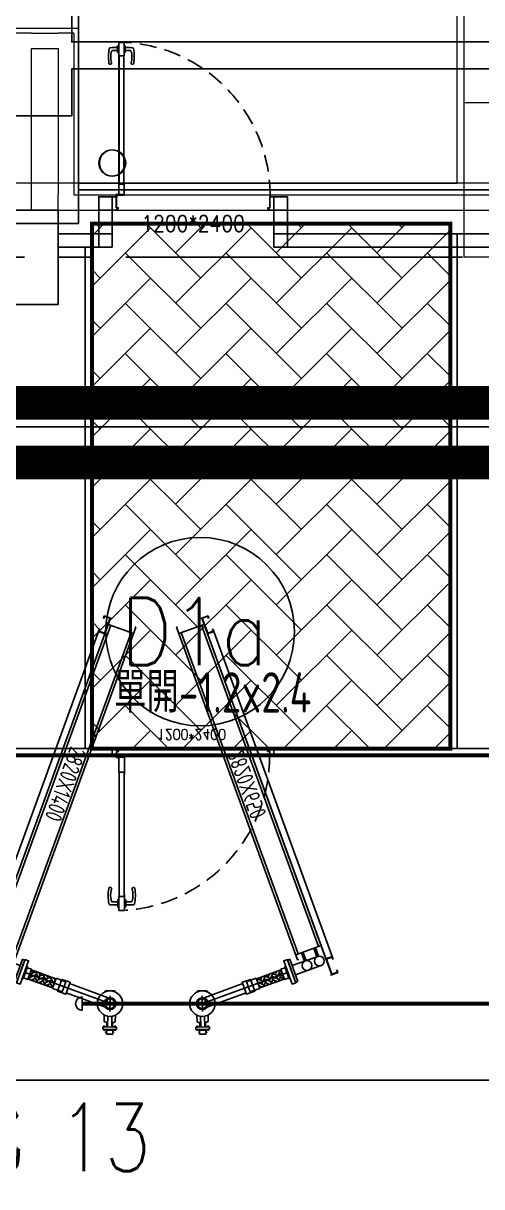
# Model space of a CAD drawing. Extents: x -18489 to 195597, y -1599 to 112111.
# Drawn here: x 15129 to 15469, y 8309 to 9174 of the extents above; entities that cross this region are included whole.
import ezdxf
from ezdxf.enums import TextEntityAlignment as Align

# ---------------------------------------------------------------- set-up
doc = ezdxf.new("R2010")
doc.units = 0
doc.header["$LTSCALE"] = 100
for name, pattern in [('188K-SM-03-F10-ARCH-PA-Y2257103$0$AP5A-SM-03-F20-ARCH-PA-Y2230801+Y2230803$0$ALL-PA-TXT-Y2221201$0$DASHED', [19.05, 12.7, -6.35]), ('188K-SM-03-F10-ARCH-PA-Y2257103$0$HIDDEN2', [0.1875, 0.125, -0.0625]), ('X-S-FAB-L10$0$COL-CEN-LIN', [3.25, 2.5, -0.25, 0.25, -0.25])]:
    doc.linetypes.add(name, pattern=pattern)
for name, color, linetype in [('188K-SM-03-F10-ARCH-PA-Y2257103$0$K-0-Door-TXT', 53, 'Continuous'), ('188K-SM-03-F10-ARCH-PA-Y2257103$0$K-AREA', 53, 'Continuous'), ('188K-SM-03-F10-ARCH-PA-Y2257103$0$K-Door', 53, 'Continuous'), ('188K-SM-03-F10-ARCH-PA-Y2257103$0$K-P1S-2.5-單抗', 53, 'Continuous'), ('188K-SM-03-F10-ARCH-PA-Y2257103$0$K-P1S-4.2-單抗', 53, 'Continuous'), ('188K-SM-03-F10-ARCH-PA-Y2257103$0$K-TXT', 53, 'Continuous'), ('188K-SM-03-F10-ARCH-PA-Y2257103$0$K-岩棉 2hr 7.5-單抗', 53, 'Continuous'), ('188K-SM-03-F10-ARCH-PA-Y2257103$0$K-岩棉 2hr 7.5-非抗', 53, 'Continuous'), ('188K-SM-03-F10-ARCH-PA-Y2257103$0$K-庫板天花-2.4', 53, 'Continuous'), ('188K-SM-03-F10-ARCH-PA-Y2257103$0$非YK-K-防火門', 53, 'Continuous'), ('188K-SM-07-F10-MECH-CR PIPE-Y2257103$0$00_AC_CHS_12℃', 4, 'Continuous'), ('188K-SM-07-F10-MECH-CR PIPE-Y2257103$0$00_AC_CHS_20℃', 3, 'Continuous'), ('188K-SM-07-F10-MECH-CR PIPE-Y2257103$0$00_DCC', 7, 'Continuous'), ('188K-SM-07-F10-MECH-CR PIPE-Y2257103$0$00_閥站分組', 1, 'Continuous'), ('X-S-FAB-L10$0$0-DIM-TXT', 8, 'Continuous'), ('X-S-FAB-L10$0$A-OBJE-MEP', 8, 'Continuous'), ('X-S-FAB-L10$0$A-WALL-EX', 8, 'Continuous'), ('X-S-FAB-L10$0$ASP_5', 8, 'Continuous'), ('X-S-FAB-L10$0$BLOCK', 8, 'Continuous'), ('X-S-FAB-L10$0$CCL', 8, 'X-S-FAB-L10$0$COL-CEN-LIN'), ('X-S-FAB-L10$0$COL-S', 8, 'Continuous'), ('X-S-FAB-L10$0$S-BEAM-SHOW', 8, 'Continuous'), ('X-S-FAB-L10$0$S-FNDN', 8, 'Continuous'), ('X-S-FAB-L10$0$S-SLAB-SHOW', 8, 'Continuous'), ('X-S-FAB-L10$0$Steel Frame-188K', 8, 'Continuous')]:
    doc.layers.add(name, color=color, linetype=linetype)
doc.styles.add('188K-SM-03-F10-ARCH-PA-Y2257103$0$AA-TXT', font='isocp.shx', dxfattribs={"width": 0.8, "bigfont": 'chineset.shx'})
doc.styles.add('188K-SM-03-F10-ARCH-PA-Y2257103$0$AP5A-SM-03-F20-ARCH-PA-Y2230801+Y2230803$0$ALL-PA-TXT-Y2221201$0$Standard', font='txt.shx', dxfattribs={"bigfont": 'chineset.shx'})
doc.styles.add('188K-SM-03-F10-ARCH-PA-Y2257103$0$Standard', font='txt.shx', dxfattribs={"bigfont": 'chineset.shx'})
doc.styles.add('188K-SM-07-F10-MECH-CR PIPE-Y2257103$0$XFM1Q20-200k$0$12P7-XCM2P10$0$AA-TXT', font='simplex.shx', dxfattribs={"bigfont": 'china.shx'})
doc.styles.add('188K-SM-07-F10-MECH-CR PIPE-Y2257103$0$XFM1Q20-200k$0$aa-txt', font='isocp.shx', dxfattribs={"bigfont": 'chineset.shx'})
doc.styles.add('X-S-FAB-L10$0$CHINA', font='simplex.shx', dxfattribs={"width": 0.75, "bigfont": 'chineset.shx'})
doc.styles.add('X-S-FAB-L10$0$Standard', font='', dxfattribs={"width": 0.8})
doc.styles.add('X-S-FAB-L10$0$TG_NOTE_TEXT', font='simplex.shx', dxfattribs={"width": 0.75, "bigfont": 'chineset.shx'})
doc.styles.get('X-S-FAB-L10$0$Standard').set_extended_font_data('Microsoft JhengHei')

# ---------------------------------------------------------------- blocks, each defined once
blk = doc.blocks.new('X-S-FAB-L10$0$FAB2-L05')
at = {"layer": 'X-S-FAB-L10$0$CCL'}
blk.add_line((-26880, 9720), (1210, 9720), dxfattribs=at)
at = {"layer": 'X-S-FAB-L10$0$COL-S'}
blk.add_lwpolyline([(-11075, 9755), (-11005, 9755), (-11005, 9685), (-11075, 9685)], close=True, dxfattribs=at)
blk = doc.blocks.new('X-S-FAB-L10')
at = {"layer": 'X-S-FAB-L10$0$A-OBJE-MEP', "lineweight": 0, "flags": 128}
blk.add_lwpolyline([(15204.5, 9070, 1), (15185.5, 9070, 1)], format="xyb", close=True, dxfattribs=at)
at = {"layer": 'X-S-FAB-L10$0$A-OBJE-MEP', "lineweight": 0}
blk.add_circle((15195, 9070), 10, dxfattribs=at)
at = {"layer": 'X-S-FAB-L10$0$A-WALL-EX', "lineweight": 0}
for p, q in [((15135, 9166.5), (15123.5, 9166.5)), ((15135, 9166.5), (15123.5, 9166.5)), ((15135, 9166.5), (15155, 9166.5)), ((15166.5, 9166.5), (15155, 9166.5)), ((15166.5, 9166.5), (15155, 9166.5)), ((15166.5, 9166.5), (15166.5, 9050)), ((15166.5, 9050), (15166.5, 9046.5)), ((15166.5, 9050), (15166.5, 9046.5)), ((15166.5, 9046.5), (15170, 9046.5)), ((15170, 9046.5), (24360, 9046.5))]:
    blk.add_line(p, q, dxfattribs=at)
at = {"layer": 'X-S-FAB-L10$0$A-WALL-EX', "lineweight": 0, "flags": 128}
for points in [[(15166.5, 9170), (15123.5, 9170)], [(15170, 9170), (15166.5, 9170)], [(15170, 9050), (15170, 9170)], [(15135, 9046.5), (15135, 9155)], [(15135, 9155), (15155, 9155)], [(15155, 9155), (15155, 9046.5)], [(15135, 9035), (15135, 9046.5)], [(15155, 9035), (15155, 9046.5)], [(24360, 9050), (15170, 9050)], [(15170, 9050), (24360, 9050)], [(15170, 9050), (24360, 9050)], [(15170, 9050), (24360, 9050)], [(15170, 9050), (24360, 9050)], [(15170, 9050), (24360, 9050)], [(15170, 9050), (24360, 9050)], [(15170, 9050), (24360, 9050)], [(14720, 9035), (15135, 9035)], [(15155, 9035), (24363.5, 9035)]]:
    blk.add_lwpolyline(points, dxfattribs=at)
at = {"layer": 'X-S-FAB-L10$0$ASP_5'}
for p, q in [((15170, 9900), (15170, 9025)), ((15170, 9025), (15120, 9025))]:
    blk.add_line(p, q, dxfattribs=at)
at = {"layer": 'X-S-FAB-L10$0$COL-S'}
for p, q in [((15085, 9035), (15155, 9035)), ((15155, 9035), (15155, 8965)), ((15155, 8965), (15085, 8965))]:
    blk.add_line(p, q, dxfattribs=at)
at = {"layer": 'X-S-FAB-L10$0$S-BEAM-SHOW', "lineweight": 0, "flags": 128}
for points in [[(15456, 9187), (15456, 9115)], [(15456, 9115), (15526, 9115)], [(15456, 9115), (15456, 9000)], [(15526, 9000), (15456, 9000)]]:
    blk.add_lwpolyline(points, dxfattribs=at)
at = {"layer": 'X-S-FAB-L10$0$S-FNDN', "lineweight": 0, "flags": 128}
blk.add_lwpolyline([(11070, 4530), (11935, 4530), (11935, -55), (12665, -55), (12665, -270), (15175, -270), (15175, -55), (15905, -55), (15905, 4530), (16672.5, 4530), (16672.5, 5003), (15905, 5003), (15905, 9055), (11935, 9055), (11935, 5003), (11070, 5003)], close=True, dxfattribs=at)
at = {"layer": 'X-S-FAB-L10$0$S-SLAB-SHOW', "lineweight": 0, "flags": 128}
blk.add_lwpolyline([(15170, 9055), (15451, 9055), (15451, 9365), (15323, 9365), (15323, 9355), (15303, 9355), (15303, 9650), (15170, 9650)], close=True, dxfattribs=at)
at = {"layer": 'X-S-FAB-L10$0$Steel Frame-188K'}
blk.add_lwpolyline([(17620, 9130), (16820, 9134.878), (16820, 9130), (16780, 9130), (15980, 9140), (15980, 9130), (15940, 9130), (15940, 9140), (15165, 9140), (15165, 9105), (15075, 9105), (15075, 9140), (14597.247, 9140), (14597.247, 9105), (14507.247, 9105), (14507.247, 9140), (12765, 9140)], dxfattribs=at)
blk.add_lwpolyline([(15950, 9325.815), (15130, 9325.815), (15130, 9195), (15165, 9195), (15165, 9160), (15940, 9160), (15940, 9170), (15950, 9170)], close=True, dxfattribs=at)
at = {"layer": 'X-S-FAB-L10$0$BLOCK'}
blk.add_blockref('X-S-FAB-L10$0$FAB2-L05', (26160, -720), dxfattribs=at)
at = {"style": 'X-S-FAB-L10$0$TG_NOTE_TEXT', "width": 0.5, "flags": 1}
for p in [(7463.301, 9020), (18268.251, 8649), (11197.77, 4800.167), (16485.801, 4800.167), (25420.27, 2635), (13360, 320.001, 0), (7463.301, -33.333)]:
    blk.add_attdef('WH', text='', height=20, dxfattribs=at).set_placement(p, align=Align.BOTTOM_LEFT)
at = {"width": 0.5}
for style, p in [('X-S-FAB-L10$0$TG_NOTE_TEXT', (7585, 9020)), ('X-S-FAB-L10$0$TG_NOTE_TEXT', (18389.95, 8649)), ('X-S-FAB-L10$0$TG_NOTE_TEXT', (11117.5, 4813.5)), ('X-S-FAB-L10$0$TG_NOTE_TEXT', (16607.5, 4813.5)), ('X-S-FAB-L10$0$TG_NOTE_TEXT', (25350, 2635)), ('X-S-FAB-L10$0$Standard', (13129.375, 325.001, 0)), ('X-S-FAB-L10$0$TG_NOTE_TEXT', (7585, -20))]:
    blk.add_attdef('DESC', text='', height=10, dxfattribs=dict(at, style=style)).set_placement(p, align=Align.BOTTOM_LEFT)
for tag, style, p in [('TYPE', 'X-S-FAB-L10$0$TG_NOTE_TEXT', (7619.286, 9020)), ('NO', 'X-S-FAB-L10$0$TG_NOTE_TEXT', (7650.095, 9020)), ('TYPE', 'X-S-FAB-L10$0$TG_NOTE_TEXT', (18424.236, 8649)), ('NO', 'X-S-FAB-L10$0$TG_NOTE_TEXT', (18455.045, 8649)), ('NO', 'X-S-FAB-L10$0$TG_NOTE_TEXT', (11088.595, 4813.5)), ('TYPE', 'X-S-FAB-L10$0$TG_NOTE_TEXT', (11151.786, 4813.5)), ('TYPE', 'X-S-FAB-L10$0$TG_NOTE_TEXT', (16641.786, 4813.5)), ('NO', 'X-S-FAB-L10$0$TG_NOTE_TEXT', (16672.595, 4813.5)), ('NO', 'X-S-FAB-L10$0$TG_NOTE_TEXT', (25313, 2635)), ('TYPE', 'X-S-FAB-L10$0$TG_NOTE_TEXT', (25350, 2635)), ('NO', 'X-S-FAB-L10$0$Standard', (13100, 320.001, 0)), ('TYPE', 'X-S-FAB-L10$0$Standard', (13129.375, 320.001, 0)), ('TYPE', 'X-S-FAB-L10$0$TG_NOTE_TEXT', (7619.286, -20)), ('NO', 'X-S-FAB-L10$0$TG_NOTE_TEXT', (7650.095, -20))]:
    blk.add_attdef(tag, text='', height=10, dxfattribs=dict(at, style=style)).set_placement(p, align=Align.BOTTOM_RIGHT)
for rotation, style, p in [(180, 'X-S-FAB-L10$0$Standard', (317.625, 7480)), (180, 'X-S-FAB-L10$0$Standard', (1217.625, 7480)), (90, 'X-S-FAB-L10$0$TG_NOTE_TEXT', (24310, 3647.5)), (270, 'X-S-FAB-L10$0$TG_NOTE_TEXT', (17080, 1605))]:
    blk.add_attdef('DESC', text='', height=10, rotation=rotation, dxfattribs=dict(at, style=style)).set_placement(p, align=Align.BOTTOM_LEFT)
for tag, rotation, style, p in [('TYPE', 180, 'X-S-FAB-L10$0$Standard', (317.625, 7480)), ('NO', 180, 'X-S-FAB-L10$0$Standard', (347, 7480)), ('TYPE', 180, 'X-S-FAB-L10$0$Standard', (1217.625, 7480)), ('NO', 180, 'X-S-FAB-L10$0$Standard', (1247, 7480)), ('TYPE', 90, 'X-S-FAB-L10$0$TG_NOTE_TEXT', (24310, 3647.5)), ('NO', 90, 'X-S-FAB-L10$0$TG_NOTE_TEXT', (24310, 3610.5)), ('TYPE', 270, 'X-S-FAB-L10$0$TG_NOTE_TEXT', (17080, 1605)), ('NO', 270, 'X-S-FAB-L10$0$TG_NOTE_TEXT', (17080, 1573))]:
    blk.add_attdef(tag, text='', height=10, rotation=rotation, dxfattribs=dict(at, style=style)).set_placement(p, align=Align.BOTTOM_RIGHT)
at = {"style": 'X-S-FAB-L10$0$TG_NOTE_TEXT', "width": 0.5, "flags": 1}
for rotation, p in [(180, (43, 7480)), (180, (943, 7480)), (90, (24310, 3717.77)), (270, (17080, 1711.699))]:
    blk.add_attdef('WH', text='', height=20, rotation=rotation, dxfattribs=at).set_placement(p, align=Align.BOTTOM_LEFT)
at = {"layer": 'X-S-FAB-L10$0$0-DIM-TXT', "style": 'X-S-FAB-L10$0$CHINA', "width": 0.75}
for p in [(667.414, 7855.1, -2689.4), (22627.353, 6728.814), (25644.722, 6728.814), (24778.787, 5569.051), (1118.252, 4980), (417.801, 4594.623), (23874.84, 4355), (22927.43, 4330.122), (23749.869, 3901.367), (417.801, 3765.236), (1118.252, 3730), (417.801, 3115.79), (536.882, 2227.832), (16908.994, 1782.652), (888.445, 880.466), (16977.43, 750), (18878.841, 750), (25641.221, 553.233), (21364.03, 526.894)]:
    blk.add_attdef('HIG', text='', height=80, dxfattribs=at).set_placement(p, align=Align.MIDDLE_LEFT)
blk = doc.blocks.new('188K-SM-07-F10-MECH-CR PIPE-Y2257103$0$XFM1P20-200k$0$005')
at = {"layer": '188K-SM-07-F10-MECH-CR PIPE-Y2257103$0$00_DCC'}
h = blk.add_hatch(dxfattribs=at)
h.set_pattern_fill('AR-HBONE', color=60, scale=0.430893, angle=360, style=0)
h.set_pattern_definition([(135, (-2258.2576, -4619.8331), (-8e-16, 2.4374981), [5.1707143, -1.7235714]), (45, (-2259.4764, -4618.6144), (-8e-16, 2.4374981), [5.1707143, -1.7235714])])
h.paths.add_polyline_path([(21.88125, -3.01625), (21.88125, 3.01625), (5.88125, 3.01625), (5.88125, -3.01625)])
edge = h.paths.add_edge_path(flags=17)
edge.add_line((21.88125, 3.01625), (21.88125, -3.01625))
at = {"layer": '188K-SM-07-F10-MECH-CR PIPE-Y2257103$0$00_DCC', "color": 60}
for p, q in [((5.88125, 3.31625), (3, 3.31625)), ((5.88125, 3.31625), (5.88125, -3.31625)), ((21.88125, 3.01625), (5.88125, 3.01625)), ((5.88125, 3.01625), (5.88125, -3.01625)), ((21.88125, 3.31625), (24.7625, 3.31625)), ((21.88125, 3.31625), (21.88125, -3.31625)), ((21.88125, 3.01625), (21.88125, -3.01625)), ((21.88125, -3.01625), (21.88125, 3.01625)), ((28.2625, 3.31625), (24.7625, 3.31625)), ((28.2625, 3.31625), (28.2625, -3.31625)), ((5.88125, -3.31625), (3, -3.31625)), ((21.88125, -3.01625), (5.88125, -3.01625)), ((21.88125, -3.31625), (28.2625, -3.31625)), ((28.2625, -3.31625), (25.38125, -3.31625))]:
    blk.add_line(p, q, dxfattribs=at)
for points in [[(0, -7.6), (0, 7.6), (2.38125, 7.6), (2.38125, -7.6), (0, -7.6)], [(2.38125, 3.8975), (3, 3.8975), (3, -3.8975), (2.38125, -3.8975)]]:
    blk.add_lwpolyline(points, dxfattribs=at)
blk = doc.blocks.new('188K-SM-07-F10-MECH-CR PIPE-Y2257103$0$DCC_配管')
at = {"layer": '188K-SM-07-F10-MECH-CR PIPE-Y2257103$0$00_DCC', "color": 60}
for p, q in [((-71.24, 26.73, 0), (-62.06, 19.48, 0)), ((-63.02, 27.7, 0), (-70.28, 18.51, 0)), ((-33.99, 15.66), (-65.45, 26.55, 0)), ((-64.6, 32.32, 0), (-64.61, 32.32, 0)), ((-63.2, 32.48, 0), (-58.33, 28.64, 0)), ((-58.16, 27.23, 0), (-58.16, 27.23, 0)), ((-77.84, 15.55, 0), (-75.14, 18.98, 0)), ((-36.38, 8.77), (-67.65, 19.59, 0)), ((-66.65, 23.11, 0), (-3.17, 1.1)), ((-80.7, 9.11, 0), (-82.52, 6.8, 0)), ((-82.43, 11.23, 0), (-81.37, 12.58, 0)), ((-74.54, 5, 0), (-82.43, 11.23, 0)), ((-82.36, 10.51, 0), (-82.1, 10.83, 0)), ((-81.66, 9.81, 0), (-82.32, 10.34, 0)), ((-82.14, 10.34, 0), (-81.89, 10.66, 0)), ((-81.7, 9.99, 0), (-81.45, 10.31, 0)), ((-81.48, 9.82, 0), (-81.23, 10.13, 0)), ((-81.37, 12.58, 0), (-73.47, 6.34, 0)), ((-80.65, 12.67, 0), (-80.9, 12.35, 0)), ((-77, 6.19, 0), (-80.7, 9.11, 0)), ((-80.43, 12.5, 0), (-80.68, 12.18, 0)), ((-79.81, 12.15, 0), (-80.47, 12.67, 0)), ((-79.99, 12.15, 0), (-80.24, 11.83, 0)), ((-79.77, 11.98, 0), (-80.02, 11.66, 0)), ((-79.35, 8.8, 0), (-79.72, 8.34, 0)), ((-76.96, 13.5, 0), (-79.06, 10.84, 0)), ((-73.6, 16.72, 0), (-78, 11.14, 0)), ((-77.68, 14.15, 0), (-77.2, 13.77, 0)), ((-73.6, 10.85, 0), (-75.7, 8.18, 0)), ((-71.25, 14.87, 0), (-75.63, 9.32, 0)), ((-72.8, 10.3, 0), (-73.28, 10.68, 0)), ((-71.4, 10.47, 0), (-68.69, 13.89, 0)), ((-78.82, 3.89, 0), (-82.52, 6.8, 0)), ((-82.19, 8.1, 0), (-81.89, 8.5, 0)), ((-81.76, 7.76, 0), (-82.19, 8.1, 0)), ((-81.45, 8.15, 0), (-81.89, 8.5, 0)), ((-77, 6.19, 0), (-78.82, 3.89, 0)), ((-78.07, 4.85, 0), (-77.63, 4.5, 0)), ((-77.61, 7.43, 0), (-77.98, 6.96, 0)), ((-77.76, 5.24, 0), (-77.32, 4.89, 0)), ((-77.63, 4.5, 0), (-77.32, 4.89, 0)), ((-76.13, 5.6, 0), (-75.88, 5.92, 0)), ((-76.09, 5.42, 0), (-75.43, 4.9, 0)), ((-75.91, 5.42, 0), (-75.66, 5.74, 0)), ((-75.47, 5.08, 0), (-75.22, 5.4, 0)), ((-75.25, 4.9, 0), (-75, 5.22, 0)), ((-74.43, 7.76, 0), (-74.68, 7.44, 0)), ((-74.54, 5, 0), (-73.47, 6.34, 0)), ((-74.21, 7.58, 0), (-74.46, 7.26, 0)), ((-74.25, 7.76, 0), (-73.59, 7.24, 0)), ((-73.77, 7.24, 0), (-74.02, 6.92, 0)), ((-73.55, 7.06, 0), (-73.8, 6.74, 0)), ((1.2, 3.45), (-1.2, -3.45))]:
    blk.add_line(p, q, dxfattribs=at)
at = {"layer": '188K-SM-07-F10-MECH-CR PIPE-Y2257103$0$00_DCC', "color": 60, "elevation": 0}
for points in [[(-27.62, 14.58), (-33.64, 16.67), (-36.73, 7.76), (-30.71, 5.67)], [(-28.33, 14.83), (-27.62, 14.58), (-30.71, 5.67), (-31.42, 5.91)]]:
    blk.add_lwpolyline(points, dxfattribs=at)
at = {"layer": '188K-SM-07-F10-MECH-CR PIPE-Y2257103$0$00_DCC', "color": 60}
for centre, radius in [((-66.65, 23.1, 0), 9.44), ((-66.65, 23.11, 0), 4.44), ((-66.65, 23.11, 0), 3.65)]:
    blk.add_circle(centre, radius, dxfattribs=at)
for centre, radius, start, end in [((-65.31, 24.87, 0), 2.22, 232.78899, 50.63033), ((-63.82, 31.7, 0), 1, 51.70966, 141.70966), ((-58.95, 27.85, 0), 1, 321.70966, 51.70966), ((-82.23, 10.45, 0), 0.143, 154.39004, 309.02928), ((-82.23, 10.89, 0), 0.143, 334.39004, 51.70966), ((-81.73, 10.39, 0), 0.406, 188.10684, 275.31248), ((-82.01, 10.72, 0), 0.143, 334.39004, 129.02928), ((-81.85, 10.25, 0), 0.406, 8.10684, 95.31248), ((-81.57, 9.93, 0), 0.143, 154.39004, 309.02928), ((-81.36, 10.2, 0), 0.143, 334.39004, 129.02928), ((-81.14, 10.02, 0), 0.143, 51.70966, 129.02928), ((-80.99, 12.46, 0), 0.143, 231.70966, 309.02928), ((-80.77, 12.29, 0), 0.143, 154.39004, 309.02928), ((-80.28, 12.23, 0), 0.406, 188.10684, 275.31248), ((-80.56, 12.56, 0), 0.143, 334.39004, 129.02928), ((-80.39, 12.09, 0), 0.406, 8.10684, 95.31248), ((-80.11, 11.77, 0), 0.143, 154.39004, 309.02928), ((-79.89, 11.59, 0), 0.143, 154.39004, 231.70966), ((-79.9, 12.04, 0), 0.143, 334.39004, 129.02928), ((-78.76, 11.79, 0), 1, 231.70966, 321.70966), ((-77.06, 14.93, 0), 1, 141.70966, 231.70966), ((-77.82, 12.98, 0), 1, 321.70966, 51.70966), ((-74.84, 8.7, 0), 1, 141.70966, 231.70966), ((-73.9, 9.89, 0), 1, 51.70966, 141.70966), ((-72.18, 11.09, 0), 1, 231.70966, 321.70966), ((-76, 5.54, 0), 0.143, 154.39004, 309.02928), ((-76.01, 5.98, 0), 0.143, 334.39004, 51.70966), ((-75.51, 5.48, 0), 0.406, 188.10684, 275.31248), ((-75.79, 5.8, 0), 0.143, 334.39004, 129.02928), ((-75.62, 5.34, 0), 0.406, 8.10684, 95.31248), ((-75.35, 5.01, 0), 0.143, 154.39004, 309.02928), ((-75.13, 5.28, 0), 0.143, 334.39004, 129.02928), ((-74.91, 5.11, 0), 0.143, 51.70966, 129.02928), ((-74.77, 7.55, 0), 0.143, 231.70966, 309.02928), ((-74.55, 7.38, 0), 0.143, 154.39004, 309.02928), ((-74.06, 7.32, 0), 0.406, 188.10684, 275.31248), ((-74.34, 7.65, 0), 0.143, 334.39004, 129.02928), ((-74.17, 7.18, 0), 0.406, 8.10684, 95.31248), ((-73.89, 6.86, 0), 0.143, 154.39004, 309.02928), ((-73.67, 6.68, 0), 0.143, 154.39004, 231.70966), ((-73.68, 7.12, 0), 0.143, 334.39004, 129.02928)]:
    blk.add_arc(centre, radius, start, end, dxfattribs=at)
at = {"layer": '188K-SM-07-F10-MECH-CR PIPE-Y2257103$0$00_DCC', "color": 60, "xscale": 1.210111893907765, "yscale": 1.210111893907765, "zscale": 1.210111893907765, "rotation": 160.8548292855056}
blk.add_blockref('188K-SM-07-F10-MECH-CR PIPE-Y2257103$0$XFM1P20-200k$0$005', (0, 0), dxfattribs=at)
blk = doc.blocks.new('188K-SM-07-F10-MECH-CR PIPE-Y2257103$0$DCC-3_2.82x0.65')
at = {"layer": '188K-SM-07-F10-MECH-CR PIPE-Y2257103$0$00_DCC'}
for p, q in [((-0.68, -1.88), (0, 0)), ((0, 0), (4.7, -1.71)), ((-0.38, -1.99), (-0.68, -1.88)), ((0.19, -0.41), (-0.38, -1.99)), ((4.29, -1.9), (0.19, -0.41)), ((0.23, -13.05), (4.29, -1.9)), ((4.7, -1.71), (0.42, -13.46)), ((-4.32, -11.73), (0.37, -13.44)), ((-4.28, -11.75), (-3.59, -9.87)), ((0.42, -13.46), (-4.28, -11.75)), ((-3.29, -9.98), (-3.87, -11.55)), ((-3.87, -11.55), (0.23, -13.05)), ((-3.59, -9.87), (-3.29, -9.98)), ((-92.85, -255.13), (-92.17, -253.25)), ((-92.55, -255.24), (-92.85, -255.13)), ((-91.98, -253.66), (-92.55, -255.24)), ((-87.47, -254.96), (-92.17, -253.25)), ((-92.17, -253.25), (-87.47, -254.96)), ((-87.88, -255.15), (-91.98, -253.66)), ((-91.94, -266.3), (-87.88, -255.15)), ((-87.47, -254.96), (-91.75, -266.71)), ((-96.44, -265), (-95.76, -263.12)), ((-91.75, -266.71), (-96.44, -265)), ((-95.46, -263.23), (-96.03, -264.8)), ((-96.03, -264.8), (-91.94, -266.3)), ((-95.76, -263.12), (-95.46, -263.23))]:
    blk.add_line(p, q, dxfattribs=at)
at = {"layer": '188K-SM-07-F10-MECH-CR PIPE-Y2257103$0$00_DCC', "color": 24}
for p, q in [((4.71, -1.71), (-91.75, -266.71)), ((-91.75, -266.71), (-90.81, -267.05))]:
    blk.add_line(p, q, dxfattribs=at)
at = {"layer": '188K-SM-07-F10-MECH-CR PIPE-Y2257103$0$00_DCC', "color": 40}
for p, q in [((4.88, -7.1), (-81.99, -245.78)), ((23.5, -8.56), (-66.45, -255.7)), ((21.79, -13.26), (3, -6.41)), ((21.79, -13.26), (3, -6.41)), ((5.65, -2.06), (4.71, -1.71)), ((6.38, -7.65), (18.4, -12.03)), ((22.56, -8.22), (23.5, -8.56)), ((19.91, -12.57), (-66.96, -251.26)), ((-65.08, -251.94), (-83.87, -245.1)), ((-81.92, -252.88), (-79.64, -246.64)), ((-80.79, -253.3), (-78.52, -247.05)), ((-72.71, -256.24), (-70.43, -249.99)), ((-71.58, -256.65), (-69.31, -250.4)), ((-81.36, -253.09), (-62.47, -259.97)), ((-66.45, -255.7), (-67.39, -255.36)), ((-66.72, -271.62), (-60.72, -255.18)), ((-65.02, -272.24), (-59.03, -255.8)), ((-60.72, -255.18), (-59.03, -255.8)), ((-83.85, -259.95), (-64.97, -266.83)), ((-66.72, -271.62), (-65.02, -272.24))]:
    blk.add_line(p, q, dxfattribs=at)
at = {"layer": '188K-SM-07-F10-MECH-CR PIPE-Y2257103$0$00_DCC', "color": 3}
for p, q in [((-92.17, -253.25), (-4.32, -11.73)), ((0.37, -13.44), (-87.47, -254.96))]:
    blk.add_line(p, q, dxfattribs=at)
at = {"layer": '188K-SM-07-F10-MECH-CR PIPE-Y2257103$0$00_DCC'}
blk.add_lwpolyline([(-0.83, -1.82), (-0.68, -1.88)], dxfattribs=at)
at = {"layer": '188K-SM-07-F10-MECH-CR PIPE-Y2257103$0$00_DCC', "color": 40}
for centre in [(-82.61, -256.52), (-73.4, -259.87)]:
    blk.add_circle(centre, 3.65, dxfattribs=at)
at = {"layer": '188K-SM-07-F10-MECH-CR PIPE-Y2257103$0$00_DCC', "xscale": -1, "rotation": 320.8337698537623}
blk.add_blockref('188K-SM-07-F10-MECH-CR PIPE-Y2257103$0$DCC_配管', (-62.03, -264.02), dxfattribs=at)
at = {"layer": '188K-SM-07-F10-MECH-CR PIPE-Y2257103$0$00_DCC', "color": 40, "style": '188K-SM-07-F10-MECH-CR PIPE-Y2257103$0$XFM1Q20-200k$0$aa-txt', "width": 0.8}
blk.add_text('2820X650', height=12.5, rotation=249.97894, dxfattribs=at).set_placement((-28.8, -125.26), align=Align.MIDDLE)
blk = doc.blocks.new('188K-SM-07-F10-MECH-CR PIPE-Y2257103$0$DCC-2_2.82x1.4')
at = {"layer": '188K-SM-07-F10-MECH-CR PIPE-Y2257103$0$00_DCC', "color": 4}
for p, q in [((278.05, 32.11), (260.55, 32.11)), ((260.55, 30.31), (260.55, 32.11)), ((278.05, 30.31), (260.55, 30.31)), ((265.65, 10.21), (265.65, 30.31)), ((272.95, 10.21), (272.95, 30.31)), ((278.05, 30.31), (278.05, 32.11)), ((0, 25.01), (263, 25.11)), ((0, 24.01), (0, 25.01)), ((5, 25.01), (5, 5.01)), ((5, 25.01), (5, 5.01)), ((5, 23.01), (259, 23.11)), ((5, 8.61), (5, 21.41)), ((259, 25.11), (259, 5.11)), ((265.65, 20.61), (259, 20.61)), ((265.65, 19.41), (259, 19.41)), ((263, 25.11), (263, 24.11)), ((265.65, 10.81), (259, 10.81)), ((265.65, 9.61), (259, 9.61)), ((0, 6.01), (0, 5.01)), ((5, 7.01), (259, 7.11))]:
    blk.add_line(p, q, dxfattribs=at)
at = {"layer": '188K-SM-07-F10-MECH-CR PIPE-Y2257103$0$00_DCC', "color": 24}
for p, q in [((0, 5.01), (282, 5.11)), ((282, 5.11), (282, 6.11))]:
    blk.add_line(p, q, dxfattribs=at)
at = {"layer": '188K-SM-07-F10-MECH-CR PIPE-Y2257103$0$00_DCC'}
for p, q in [((0, 0), (0, 5)), ((0, 5), (12.5, 5)), ((2, 0), (0, 0)), ((12.18, 4.68), (0.32, 4.68)), ((0.32, 4.68), (0.32, 0.32)), ((0.32, 0.32), (2, 0.32)), ((2, 0.32), (2, 0)), ((10.5, 0), (10.5, 0.32)), ((10.5, 0.32), (12.18, 0.32)), ((12.5, 0), (10.5, 0)), ((12.18, 0.32), (12.18, 4.68)), ((12.5, 5), (12.5, 0)), ((12.5, -0.05), (12.5, 4.95)), ((269.5, 5.11), (269.5, 0.11)), ((269.5, 0.11), (269.5, 5.11)), ((269.5, 5.11), (282, 5.11)), ((271.5, 0.11), (269.5, 0.11)), ((281.68, 4.79), (269.82, 4.79)), ((269.82, 4.79), (269.82, 0.43)), ((269.82, 0.43), (271.5, 0.43)), ((271.5, 0.43), (271.5, 0.11)), ((280, 0.11), (280, 0.43)), ((280, 0.43), (281.68, 0.43)), ((282, 0.11), (280, 0.11)), ((281.68, 0.43), (281.68, 4.79)), ((282, 5.11), (282, 0.11))]:
    blk.add_line(p, q, dxfattribs=at)
at = {"layer": '188K-SM-07-F10-MECH-CR PIPE-Y2257103$0$00_DCC', "color": 3}
for p, q in [((12.5, 4.95), (269.5, 5.11)), ((269.5, 0.11), (12.5, -0.05))]:
    blk.add_line(p, q, dxfattribs=at)
at = {"layer": '188K-SM-07-F10-MECH-CR PIPE-Y2257103$0$00_DCC'}
blk.add_lwpolyline([(2, -0.16), (2, 0)], dxfattribs=at)
at = {"layer": '188K-SM-07-F10-MECH-CR PIPE-Y2257103$0$00_DCC', "color": 4}
for centre in [(269.3, 20.01), (269.3, 10.21)]:
    blk.add_circle(centre, 3.65, dxfattribs=at)
at = {"layer": '188K-SM-07-F10-MECH-CR PIPE-Y2257103$0$00_DCC', "xscale": -1, "rotation": 70.85482928510031}
blk.add_blockref('188K-SM-07-F10-MECH-CR PIPE-Y2257103$0$DCC_配管', (269.3, 32.11), dxfattribs=at)
at = {"layer": '188K-SM-07-F10-MECH-CR PIPE-Y2257103$0$00_DCC', "color": 4, "style": '188K-SM-07-F10-MECH-CR PIPE-Y2257103$0$XFM1Q20-200k$0$aa-txt', "width": 0.8}
blk.add_text('2820X1400', height=12.5, rotation=360, dxfattribs=at).set_placement((127.55, 15.83), align=Align.MIDDLE)
blk = doc.blocks.new('188K-SM-07-F10-MECH-CR PIPE-Y2257103')
at = {"layer": '188K-SM-07-F10-MECH-CR PIPE-Y2257103$0$00_AC_CHS_12℃', "ltscale": 1000, "const_width": 25}
blk.add_lwpolyline([(1851.868, 8891.806), (17554.694, 8891.806), (17554.694, 8533.781), (18869.339, 8533.781), (18869.339, 8210.953), (19145.512, 8210.953), (19145.512, 7193.101), (21593.159, 7193.101), (21593.159, 6074.065)], dxfattribs=at)
at = {"layer": '188K-SM-07-F10-MECH-CR PIPE-Y2257103$0$00_AC_CHS_20℃', "ltscale": 1000}
blk.add_line((15172.794, 8450.476, 0), (15172.794, 8440.476, 0), dxfattribs=at)
at = {"layer": '188K-SM-07-F10-MECH-CR PIPE-Y2257103$0$00_AC_CHS_20℃', "ltscale": 1000, "const_width": 25}
blk.add_lwpolyline([(1851.868, 8847.601), (17514.253, 8847.601), (17514.253, 8489.576), (18832.722, 8489.576), (18832.722, 8166.748), (19093.353, 8166.748), (19093.353, 7148.896), (21554.57, 7148.896), (21554.57, 6074.065)], dxfattribs=at)
at = {"layer": '188K-SM-07-F10-MECH-CR PIPE-Y2257103$0$00_AC_CHS_20℃', "ltscale": 1000, "const_width": 3, "elevation": 0}
blk.add_lwpolyline([(15172.794, 8445.476), (16070.328, 8445.476)], dxfattribs=at)
at = {"layer": '188K-SM-07-F10-MECH-CR PIPE-Y2257103$0$00_AC_CHS_20℃', "ltscale": 1000}
blk.add_arc((15172.794, 8445.476, 0), 5, 90, 270, dxfattribs=at)
at = {"layer": '188K-SM-07-F10-MECH-CR PIPE-Y2257103$0$00_閥站分組', "ltscale": 1000}
blk.add_lwpolyline([(15051.424, 8873.925), (16140.576, 8873.925), (16140.576, 8388.772), (15051.424, 8388.772)], close=True, dxfattribs=at)
at = {"layer": '188K-SM-07-F10-MECH-CR PIPE-Y2257103$0$00_DCC', "rotation": 249.978940568662}
blk.add_blockref('188K-SM-07-F10-MECH-CR PIPE-Y2257103$0$DCC-2_2.82x1.4', (15189.129, 8733.694), dxfattribs=at)
at = {"layer": '188K-SM-07-F10-MECH-CR PIPE-Y2257103$0$00_DCC', "xscale": -1}
blk.add_blockref('188K-SM-07-F10-MECH-CR PIPE-Y2257103$0$DCC-3_2.82x0.65', (15266.13, 8733.694), dxfattribs=at)
at = {"layer": '188K-SM-07-F10-MECH-CR PIPE-Y2257103$0$00_閥站分組', "style": '188K-SM-07-F10-MECH-CR PIPE-Y2257103$0$XFM1Q20-200k$0$12P7-XCM2P10$0$AA-TXT', "width": 0.8}
blk.add_text('北 13', height=50, dxfattribs=at).set_placement((15089.706, 8346.079), align=Align.MIDDLE_LEFT)
blk = doc.blocks.new('188K-SM-03-F10-ARCH-PA-Y2257103$0$F14P8-SM-03-FB1-ARCH-PA(B)-Y2210902$0$18P2-XFDP40$0$GAD2205')
blk.add_lwpolyline([(0, 0.9), (-0.3, 1.2), (-18.1, 1.2, -0.414214), (-18.4, 1.5), (-18.4, 3.1, -0.414214), (-18.1, 3.4), (-13.7, 3.4, 0.414214), (-13.4, 3.7), (-13.4, 4.1, 0.414214), (-13.7, 4.4), (-18.1, 4.4, -0.414214), (-18.4, 4.7), (-18.4, 11.8, -0.414214), (-18.2, 12), (-18.2, 12, 0.414214), (-18, 12.2), (-18, 13.7, 0.72636), (-18.5, 13.9), (-19.3, 12.8, 0.158507), (-19.4, 12.6), (-19.4, 0.3, 0.414214), (-19.1, 0), (19.1, 0, 0.414214), (19.4, 0.3), (19.4, 12.6, 0.158507), (19.3, 12.8), (18.5, 13.9, 0.72636), (18, 13.7), (18, 12.2, 0.414214), (18.2, 12, -0.414214), (18.4, 11.8), (18.4, 4.7, -0.414214), (18.1, 4.4), (13.7, 4.4, 0.414214), (13.4, 4.1), (13.4, 3.7, 0.414214), (13.7, 3.4), (18.1, 3.4, -0.414214), (18.4, 3.1), (18.4, 1.5, -0.414214), (18.1, 1.2), (0.3, 1.2)], format="xyb", close=True)
blk = doc.blocks.new('188K-SM-03-F10-ARCH-PA-Y2257103$0$(FS1-4)1hr單開防火門-1200x2400')
for p, q in [((8.79, 117.09, 0), (9.59, 117.09, 0)), ((8.79, 112.19, 0), (8.79, 117.09, 0)), ((9.59, 117.09, 0), (9.59, 112.19, 0)), ((9.59, 115.74, 0), (13.59, 115.74, 0)), ((13.54, 113.54, 0), (9.59, 113.54, 0)), ((13.59, 115.74, 0), (14.97, 115.68, 0)), ((9.59, 112.19, 0), (8.79, 112.19, 0)), ((0, 4.5), (0, -4.5)), ((2.85, 5), (0.5, 5)), ((3, -3.2), (3, 4.85)), ((117, -3.2), (117, 4.85)), ((117.15, 5), (119.5, 5)), ((120, 4.5), (120, -4.5)), ((0.5, -5), (2.8, -5)), ((2.8, -5), (4.38, -3.96)), ((3.78, -3.2), (3, -3.2)), ((3.62, -3.49), (3.62, -3.3)), ((3.62, -3.3), (3.78, -3.3)), ((4.38, -3.49), (3.62, -3.49)), ((4.45, -3.2), (4.22, -3.2)), ((4.22, -3.3), (4.38, -3.3)), ((4.38, -3.3), (4.38, -3.49)), ((4.5, -3.73), (4.5, -3.25)), ((115.5, -3.73), (115.5, -3.25)), ((115.55, -3.2), (115.78, -3.2)), ((115.62, -3.3), (115.62, -3.49)), ((115.78, -3.3), (115.62, -3.3)), ((115.62, -3.49), (116.38, -3.49)), ((117.2, -5), (115.62, -3.96)), ((116.22, -3.2), (117, -3.2)), ((116.38, -3.3), (116.22, -3.3)), ((116.38, -3.49), (116.38, -3.3)), ((119.5, -5), (117.2, -5))]:
    blk.add_line(p, q)
at = {"elevation": 0}
blk.add_lwpolyline([(3.99, 115.74), (-0.01, 115.74), (-1.4, 115.68, 0.327495), (-2.19, 114.99, 0.089847), (-2.41, 104.26, 1.144881), (-0.48, 104.7, -0.137079), (-0.49, 113.02, -0.349357), (0.03, 113.54), (3.99, 113.54)], format="xyb", dxfattribs=at)
for points in [[(4.79, 112.19), (4.79, 117.09), (3.99, 117.09), (3.99, 112.19)], [(-10, -5), (0, -5), (0, 5), (-10, 5)], [(120, -5), (130, -5), (130, 5), (120, 5)]]:
    blk.add_lwpolyline(points, close=True)
at = {"ltscale": 5}
for points in [[(8.79, 109.59), (8.79, 119.69), (4.79, 119.69), (4.79, 109.59)], [(5.05, 109.25), (5.05, 14.78), (4.99, 14.78), (4.99, 109.25)], [(8.59, 14.78), (8.53, 14.78), (8.53, 109.25), (8.59, 109.25)], [(8.79, 6.09), (8.79, 14.44), (4.79, 14.44), (4.79, 6.09)]]:
    blk.add_lwpolyline(points, close=True, dxfattribs=at)
blk.add_lwpolyline([(4.85, 109.66), (4.85, 108.43, 0.158507), (4.85, 108.41), (4.93, 108.3, 0.72636), (4.99, 108.32), (4.99, 108.47, 0.414214), (4.97, 108.49, -0.414214), (4.95, 108.51), (4.95, 109.22, -0.414214), (4.98, 109.25), (5.42, 109.25, 0.414214), (5.45, 109.28), (5.45, 109.32, 0.414214), (5.42, 109.35), (4.98, 109.35, -0.414214), (4.95, 109.38), (4.95, 109.54, -0.414214), (4.98, 109.57), (6.76, 109.57), (6.79, 109.6), (6.82, 109.57), (8.6, 109.57, -0.414214), (8.63, 109.54), (8.63, 109.38, -0.414214), (8.6, 109.35), (8.16, 109.35, 0.414214), (8.13, 109.32), (8.13, 109.28, 0.414214), (8.16, 109.25), (8.6, 109.25, -0.414214), (8.63, 109.22), (8.63, 108.51, -0.414214), (8.61, 108.49), (8.61, 108.49, 0.414214), (8.59, 108.47), (8.59, 108.32, 0.72636), (8.64, 108.3), (8.72, 108.41, 0.158507), (8.73, 108.43), (8.73, 109.66, 0.414214), (8.7, 109.69), (4.88, 109.69, 0.414214)], format="xyb", close=True, dxfattribs=at)
at = {"ltscale": 500}
for points in [[(3.25, -2.4), (3.25, 5.6), (3, 5.6), (3, -2.4)], [(8.49, 6.59), (3.99, 6.59), (3.99, 6.34), (8.49, 6.34)]]:
    blk.add_lwpolyline(points, close=True, dxfattribs=at)
at = {"linetype": '188K-SM-03-F10-ARCH-PA-Y2257103$0$HIDDEN2'}
blk.add_arc((3.45, 6.14), 113.68, 359.4256, 87.30941, dxfattribs=at)
at = {"extrusion": (0, 0, -1)}
for centre, major_axis, start_param, end_param in [((13.47, 112.95, 0), (-0.417, 0.417), 0.901482, 2.245889), ((-0.83, 108.87, 0), (10.93, 10.93), 0.51383, 1.058752), ((14.9, 114.8, 0), (-0.624, 0.624), 0.866962, 2.13291), ((-13.75, 109.01, 0), (21.29, 21.29), 0.585307, 0.943734), ((14.99, 104.35, 0), (0.707, 0.707), 0.872811, 4.284184)]:
    blk.add_ellipse(centre, major_axis=major_axis, ratio=1, start_param=start_param, end_param=end_param, dxfattribs=at)
for centre, major_axis, start_param, end_param in [((0.5, 4.5), (0.354, -0.354), 2.356194, 3.926991), ((2.85, 4.85), (0.106, -0.106), 7.068583, 8.63938), ((117.15, 4.85), (-0.106, -0.106), -2.356194, -0.785398), ((119.5, 4.5), (-0.354, -0.354), 2.356194, 3.926991), ((0.5, -4.5), (-0.354, -0.354), 5.497787, 7.068583), ((3.78, -3.25), (-0.0354, -0.0354), 0.785398, 3.926991), ((4.22, -3.25), (-0.0354, -0.0354), 3.926991, 7.068583), ((4.2, -3.73), (0.212, -0.212), 6.162283, 7.068583), ((4.45, -3.25), (0.0354, -0.0354), 7.068583, 8.63938), ((115.55, -3.25), (-0.0354, -0.0354), -2.356194, -0.785398), ((115.8, -3.73), (-0.212, -0.212), -0.785398, 0.120903), ((115.78, -3.25), (0.0354, -0.0354), -0.785398, 2.356194), ((116.22, -3.25), (0.0354, -0.0354), 2.356194, 5.497787), ((119.5, -4.5), (0.354, -0.354), -0.785398, 0.785398)]:
    blk.add_ellipse(centre, major_axis=major_axis, ratio=1, start_param=start_param, end_param=end_param)
at = {"ltscale": 500, "extrusion": (0, 0, -1)}
blk.add_ellipse((3.45, 6.14), major_axis=(-0.495, 0.495), ratio=1, start_param=5.497787, end_param=11.780972, dxfattribs=at)
at = {"ltscale": 5, "xscale": 0.1000000000058208, "yscale": 0.1000000000058208, "zscale": 0.1000000000058208}
blk.add_blockref('188K-SM-03-F10-ARCH-PA-Y2257103$0$F14P8-SM-03-FB1-ARCH-PA(B)-Y2210902$0$18P2-XFDP40$0$GAD2205', (6.79, 14.34), dxfattribs=at)
at = {"color": 8, "style": '188K-SM-03-F10-ARCH-PA-Y2257103$0$Standard', "width": 0.85}
blk.add_text('1200*2400', height=12, dxfattribs=at).set_placement((60, -15, 0), align=Align.MIDDLE_CENTER)
blk = doc.blocks.new('188K-SM-03-F10-ARCH-PA-Y2257103$0$AP5A-SM-03-F20-ARCH-PA-Y2230801+Y2230803$0$把手GMT水平鎖')
blk.add_lwpolyline([(24.5, 8), (-24.5, 8), (-24.5, 0), (24.5, 0)], close=True)
blk.add_lwpolyline([(-11, 0), (-11, -40), (-10.4, -53.9, 0.327495), (-3.6, -61.8, 0.089847), (103.8, -64, 1.144881), (99.4, -44.7, -0.137079), (16.2, -44.7, -0.349357), (11, -39.6), (11, 0)], format="xyb")
blk = doc.blocks.new('188K-SM-03-F10-ARCH-PA-Y2257103$0$單開庫板門-1200x2400(水平把手)')
at = {"ltscale": 0.1}
for p, q in [((26008.65, -11403.59), (26004.47, -11403.59)), ((26004.47, -11403.59), (26004.47, -11414.12)), ((26008.65, -11414.12), (26008.65, -11403.59)), ((26004.47, -11414.12), (26008.65, -11414.12)), ((26004.54, -11414.05), (26004.54, -11415.33)), ((26004.54, -11415.35), (26004.62, -11415.47)), ((26008.55, -11414.02), (26004.57, -11414.02)), ((26004.64, -11414.34), (26004.64, -11414.18)), ((26004.64, -11415.25), (26004.64, -11414.51)), ((26004.67, -11414.15), (26006.53, -11414.15)), ((26005.13, -11414.37), (26004.67, -11414.37)), ((26004.67, -11414.48), (26005.13, -11414.48)), ((26004.68, -11506.01), (26004.68, -11414.48)), ((26004.68, -11414.48), (26004.74, -11414.48)), ((26004.68, -11415.45), (26004.68, -11415.29)), ((26004.74, -11414.48), (26004.74, -11506.01)), ((26005.16, -11414.45), (26005.16, -11414.41)), ((26006.53, -11414.15), (26006.56, -11414.11)), ((26006.56, -11414.11), (26006.59, -11414.15)), ((26006.59, -11414.15), (26008.45, -11414.15)), ((26007.96, -11414.41), (26007.96, -11414.45)), ((26008.45, -11414.37), (26007.99, -11414.37)), ((26007.99, -11414.48), (26008.45, -11414.48)), ((26008.38, -11506.01), (26008.38, -11414.48)), ((26008.38, -11414.48), (26008.44, -11414.48)), ((26008.44, -11414.48), (26008.44, -11506.01)), ((26008.44, -11415.29), (26008.44, -11415.45)), ((26008.48, -11414.18), (26008.48, -11414.34)), ((26008.48, -11414.51), (26008.48, -11415.25)), ((26008.49, -11415.47), (26008.58, -11415.35)), ((26008.58, -11415.33), (26008.58, -11414.05)), ((26008.65, -11506.37), (26004.47, -11506.37)), ((26004.47, -11506.37), (26004.47, -11518)), ((26004.74, -11506.01), (26004.68, -11506.01)), ((26008.44, -11506.01), (26008.38, -11506.01)), ((26008.65, -11518), (26008.65, -11506.37)), ((25999.48, -11519.65), (25999.48, -11523.21)), ((26002.45, -11519.13), (26000, -11519.13)), ((26002.87, -11518.51), (26002.61, -11518.51)), ((26002.61, -11518.51), (26002.61, -11521.02)), ((26002.61, -11521.85), (26002.61, -11519.29)), ((26002.61, -11521.02), (26002.87, -11521.02)), ((26003.42, -11521.85), (26002.61, -11521.85)), ((26002.87, -11521.02), (26002.87, -11518.51)), ((26003.26, -11522.16), (26003.26, -11521.96)), ((26003.26, -11521.96), (26003.42, -11521.96)), ((26004.05, -11522.16), (26003.26, -11522.16)), ((26008.33, -11517.48), (26003.64, -11517.48)), ((26003.64, -11517.48), (26003.64, -11517.74)), ((26003.64, -11517.74), (26008.33, -11517.74)), ((26004.12, -11521.85), (26003.88, -11521.85)), ((26003.88, -11521.96), (26004.05, -11521.96)), ((26004.05, -11521.96), (26004.05, -11522.16)), ((26004.17, -11522.4), (26004.17, -11521.91)), ((26004.47, -11518), (26008.65, -11518)), ((26008.33, -11517.74), (26008.33, -11517.48)), ((26114.78, -11522.4), (26114.78, -11521.91)), ((26114.83, -11521.85), (26115.07, -11521.85)), ((26114.91, -11521.96), (26114.91, -11522.16)), ((26115.07, -11521.96), (26114.91, -11521.96)), ((26114.91, -11522.16), (26115.7, -11522.16)), ((26115.53, -11521.85), (26116.35, -11521.85)), ((26115.7, -11521.96), (26115.53, -11521.96)), ((26115.7, -11522.16), (26115.7, -11521.96)), ((26116.35, -11521.85), (26116.35, -11519.29)), ((26116.5, -11519.13), (26118.96, -11519.13)), ((26119.48, -11519.65), (26119.48, -11523.21)), ((26000, -11523.73), (26002.4, -11523.73)), ((26002.4, -11523.73), (26004.05, -11522.65)), ((26116.55, -11523.73), (26114.9, -11522.65)), ((26118.96, -11523.73), (26116.55, -11523.73))]:
    blk.add_line(p, q, dxfattribs=at)
blk.add_lwpolyline([(26006.56, -11506.38), (26006.53, -11506.35), (26004.67, -11506.35, -0.414214), (26004.64, -11506.32), (26004.64, -11506.15, -0.414214), (26004.67, -11506.12), (26005.13, -11506.12, 0.414214), (26005.16, -11506.09), (26005.16, -11506.04, 0.414214), (26005.13, -11506.01), (26004.67, -11506.01, -0.414214), (26004.64, -11505.98), (26004.64, -11505.24, -0.414214), (26004.66, -11505.22), (26004.66, -11505.22, 0.414214), (26004.68, -11505.2), (26004.68, -11505.04, 0.72636), (26004.62, -11505.02), (26004.54, -11505.14, 0.158507), (26004.54, -11505.16), (26004.54, -11506.44, 0.414214), (26004.57, -11506.47), (26008.55, -11506.47, 0.414214), (26008.58, -11506.44), (26008.58, -11505.16, 0.158507), (26008.58, -11505.14), (26008.49, -11505.02, 0.72636), (26008.44, -11505.04), (26008.44, -11505.2, 0.414214), (26008.46, -11505.22, -0.414214), (26008.48, -11505.24), (26008.48, -11505.98, -0.414214), (26008.45, -11506.01), (26007.99, -11506.01, 0.414214), (26007.96, -11506.04), (26007.96, -11506.09, 0.414214), (26007.99, -11506.12), (26008.45, -11506.12, -0.414214), (26008.48, -11506.15), (26008.48, -11506.32, -0.414214), (26008.45, -11506.35), (26006.59, -11506.35)], format="xyb", close=True, dxfattribs=at)
for points in [[(25999.48, -11518.93), (25999.48, -11523.93)], [(26119.48, -11518.93), (26119.48, -11523.93)]]:
    blk.add_lwpolyline(points)
at = {"linetype": '188K-SM-03-F10-ARCH-PA-Y2257103$0$AP5A-SM-03-F20-ARCH-PA-Y2230801+Y2230803$0$ALL-PA-TXT-Y2221201$0$DASHED', "ltscale": 0.01}
blk.add_arc((26001.07, -11518.74), 115.28, 359.85306, 85.81349, dxfattribs=at)
at = {"ltscale": 0.1}
for centre, radius, start, end in [((26004.57, -11414.05), 0.0313, 90.00001, 180.00001), ((26004.57, -11415.33), 0.0313, 180.00001, 216.02738), ((26004.65, -11415.45), 0.0313, 216.02736, 359.99999), ((26004.67, -11414.18), 0.0313, 90.00001, 180.00001), ((26004.67, -11414.34), 0.0313, 179.99999, 269.99999), ((26004.67, -11414.51), 0.0313, 89.99998, 179.99998), ((26004.66, -11415.25), 0.0209, 180.00002, 270.00002), ((26004.66, -11415.29), 0.0209, 359.99997, 89.99997), ((26005.13, -11414.41), 0.0313, 0.00002, 90.00002), ((26005.13, -11414.45), 0.0313, 270.00001, 0.00001), ((26007.99, -11414.41), 0.0313, 89.99999, 179.99999), ((26007.99, -11414.45), 0.0313, 179.99999, 269.99999), ((26008.46, -11415.29), 0.0209, 90.00002, 180.00002), ((26008.47, -11415.45), 0.0313, 180.00001, 323.97264), ((26008.45, -11414.18), 0.0313, 359.99999, 89.99999), ((26008.45, -11414.34), 0.0313, 270.00001, 0.00001), ((26008.45, -11414.51), 0.0313, 0.00002, 90.00002), ((26008.46, -11415.25), 0.0209, 269.99998, 359.99998), ((26008.55, -11414.05), 0.0313, 359.99999, 89.99999), ((26008.55, -11415.33), 0.0313, 323.97262, 359.99999)]:
    blk.add_arc(centre, radius, start, end, dxfattribs=at)
for centre, major_axis, start_param, end_param in [((26000, -11519.65), (0.369, -0.369), 2.356194, 3.926991), ((26002.45, -11519.29), (0.111, -0.111), 7.068583, 8.63938), ((26003.42, -11521.91), (-0.0369, -0.0369), 0.785398, 3.926991), ((26003.88, -11521.91), (-0.0369, -0.0369), 3.926991, 7.068583), ((26004.12, -11521.91), (0.0369, -0.0369), 7.068583, 8.63938), ((26114.83, -11521.91), (-0.0369, -0.0369), -2.356194, -0.785398), ((26115.07, -11521.91), (0.0369, -0.0369), -0.785398, 2.356194), ((26115.53, -11521.91), (0.0369, -0.0369), 2.356194, 5.497787), ((26116.5, -11519.29), (-0.111, -0.111), -2.356194, -0.785398), ((26118.96, -11519.65), (-0.369, -0.369), 2.356194, 3.926991), ((26000, -11523.21), (-0.369, -0.369), 5.497787, 7.068583), ((26003.86, -11522.4), (0.221, -0.221), 6.162283, 7.068583), ((26115.1, -11522.4), (-0.221, -0.221), -0.785398, 0.120903), ((26118.96, -11523.21), (0.369, -0.369), -0.785398, 0.785398)]:
    blk.add_ellipse(centre, major_axis=major_axis, ratio=1, start_param=start_param, end_param=end_param, dxfattribs=at)
at = {"ltscale": 0.1, "extrusion": (0, 0, -1)}
blk.add_ellipse((26003.08, -11517.95), major_axis=(-0.516, 0.516), ratio=1, start_param=5.497787, end_param=11.780972, dxfattribs=at)
at = {"ltscale": 5}
for p, xscale, yscale, zscale, rotation in [((26003.63, -11408.93), 0.1058823529319317, 0.1058823529319317, 0.1058823529319317, 270), ((26009.49, -11408.93), -0.1058823529319317, 0.1058823529396357, 0.1058823529411765, 90)]:
    blk.add_blockref('188K-SM-03-F10-ARCH-PA-Y2257103$0$AP5A-SM-03-F20-ARCH-PA-Y2230801+Y2230803$0$把手GMT水平鎖', p, dxfattribs=dict(at, xscale=xscale, yscale=yscale, zscale=zscale, rotation=rotation))
at = {"color": 8, "ltscale": 0.1, "style": '188K-SM-03-F10-ARCH-PA-Y2257103$0$AP5A-SM-03-F20-ARCH-PA-Y2230801+Y2230803$0$ALL-PA-TXT-Y2221201$0$Standard', "width": 0.85}
blk.add_text('1200*2400', height=8, dxfattribs=at).set_placement((26058.38, -11534.43), align=Align.MIDDLE_CENTER)
blk = doc.blocks.new('188K-SM-03-F10-ARCH-PA-Y2257103')
at = {"layer": '188K-SM-03-F10-ARCH-PA-Y2257103$0$K-庫板天花-2.4'}
h = blk.add_hatch(dxfattribs=at)
h.set_pattern_fill('AR-HBONE', color=256, scale=0.26)
h.paths.add_polyline_path([(15180, 9025), (15446, 9025), (15446, 8634.99), (15180, 8634.99)])
at = {"layer": '188K-SM-03-F10-ARCH-PA-Y2257103$0$K-AREA', "const_width": 3, "elevation": 0}
blk.add_lwpolyline([(15446, 9025), (15180, 9025), (15180, 8634.99), (15446, 8634.99)], close=True, dxfattribs=at)
blk.add_lwpolyline([(4365, 8629.99), (17585, 8629.99), (17585, 8619), (18927.5, 8619), (18927.5, 8262.49), (19320, 8262.49), (19320, 7545), (19275, 7545), (19275, 7455), (19320, 7455), (19320, 7320), (21650, 7320)], dxfattribs=at)
at = {"layer": '188K-SM-03-F10-ARCH-PA-Y2257103$0$K-P1S-2.5-單抗'}
for p, q in [((15175, 9007.5, 0), (15175, 8634.99, 0)), ((15180, 9007.5, 0), (15180, 8634.99, 0)), ((15446, 9007.5, 0), (15446, 8634.99, 0)), ((15451, 9007.5, 0), (15451, 8634.99, 0))]:
    blk.add_line(p, q, dxfattribs=at)
at = {"layer": '188K-SM-03-F10-ARCH-PA-Y2257103$0$K-P1S-4.2-單抗'}
for p, q in [((15195, 8634.99, 0), (7525, 8634.99, 0)), ((15195, 8629.99, 0), (7525, 8629.99, 0)), ((17580, 8634.99, 0), (15315, 8634.99, 0)), ((17580, 8629.99, 0), (15315, 8629.99, 0))]:
    blk.add_line(p, q, dxfattribs=at)
at = {"layer": '188K-SM-03-F10-ARCH-PA-Y2257103$0$K-TXT'}
blk.add_circle((15260.27, 8721.87, 0), 70, dxfattribs=at)
at = {"layer": '188K-SM-03-F10-ARCH-PA-Y2257103$0$K-岩棉 2hr 7.5-單抗'}
for p, q in [((15185, 9007.5, 0), (15185, 9035, 0)), ((15195, 9007.5, 0), (15195, 9035, 0)), ((15315, 9007.5, 0), (15315, 9035)), ((15325, 9007.5, 0), (15325, 9035)), ((15155, 9017.5, 0), (15195, 9017.5, 0)), ((15315, 9017.5, 0), (15451, 9017.5, 0)), ((15451, 9017.5, 0), (15451, 9007.5, 0)), ((15155, 9007.5, 0), (15195, 9007.5, 0)), ((15315, 9007.5, 0), (15451, 9007.5, 0))]:
    blk.add_line(p, q, dxfattribs=at)
at = {"layer": '188K-SM-03-F10-ARCH-PA-Y2257103$0$K-岩棉 2hr 7.5-非抗'}
for p, q in [((15925, 9017.5, 0), (15451, 9017.5, 0)), ((15925, 9007.5, 0), (15451, 9007.5, 0))]:
    blk.add_line(p, q, dxfattribs=at)
at = {"layer": '188K-SM-03-F10-ARCH-PA-Y2257103$0$K-庫板天花-2.4', "elevation": 0}
blk.add_lwpolyline([(15180, 9025), (15446, 9025), (15446, 8634.99), (15180, 8634.99)], close=True, dxfattribs=at)
at = {"layer": '188K-SM-03-F10-ARCH-PA-Y2257103$0$K-Door', "xscale": -1, "rotation": 180}
blk.add_blockref('188K-SM-03-F10-ARCH-PA-Y2257103$0$單開庫板門-1200x2400(水平把手)', (-10804.48, -2888.94, 0), dxfattribs=at)
at = {"layer": '188K-SM-03-F10-ARCH-PA-Y2257103$0$非YK-K-防火門'}
blk.add_blockref('188K-SM-03-F10-ARCH-PA-Y2257103$0$(FS1-4)1hr單開防火門-1200x2400', (15195, 9040), dxfattribs=at)
at = {"layer": '188K-SM-03-F10-ARCH-PA-Y2257103$0$K-0-Door-TXT', "style": '188K-SM-03-F10-ARCH-PA-Y2257103$0$AA-TXT', "width": 0.8}
blk.add_text('單開-1.2x2.4', height=30, dxfattribs=at).set_placement((15269.63, 8676.72, 0), align=Align.MIDDLE_CENTER)
at = {"layer": '188K-SM-03-F10-ARCH-PA-Y2257103$0$K-TXT', "style": '188K-SM-03-F10-ARCH-PA-Y2257103$0$Standard', "width": 0.85}
blk.add_text('D1a', height=50, dxfattribs=at).set_placement((15255.87, 8721.87, 0), align=Align.MIDDLE)

msp = doc.modelspace()

# ---------------------------------------------------------------- block references
msp.add_blockref('X-S-FAB-L10', (0, 0))

# ---------------------------------------------------------------- next in the draw order: block references
msp.add_blockref('188K-SM-07-F10-MECH-CR PIPE-Y2257103', (0, 0))

# ---------------------------------------------------------------- next in the draw order: block references
msp.add_blockref('188K-SM-03-F10-ARCH-PA-Y2257103', (0, 0))

doc.saveas('drawing.dxf')
